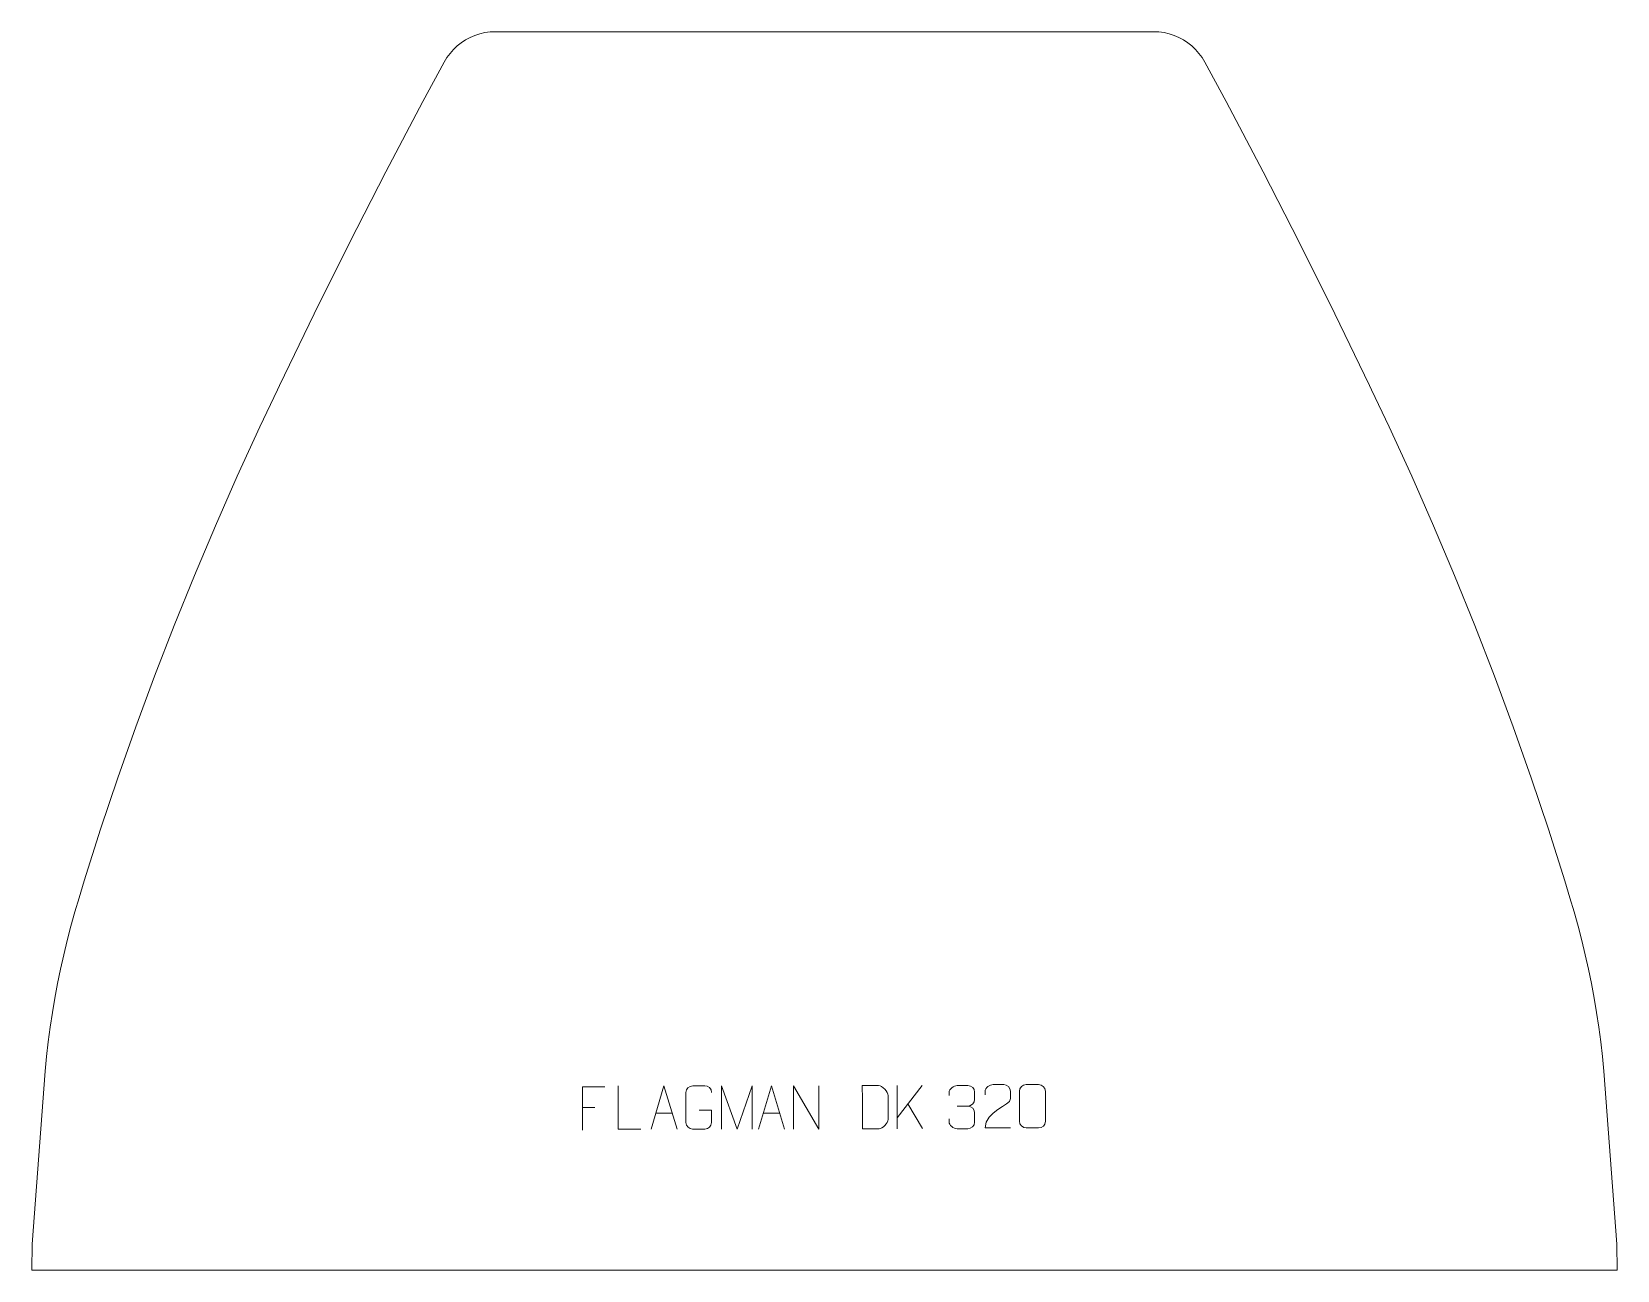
# Model space of a CAD drawing. Header units: millimetres. Extents: x -455 to 461, y 811 to 1526.
import ezdxf

# ---------------------------------------------------------------- set-up
doc = ezdxf.new("R2010")
doc.units = ezdxf.units.MM
doc.header["$MEASUREMENT"] = 0
doc.layers.add('layer 1', color=7, linetype='Continuous')

msp = doc.modelspace()

# ---------------------------------------------------------------- linework, layer by layer
at = {"layer": 'layer 1', "color": 242, "lineweight": 9}
msp.add_open_spline([(-186.9315, 1525.6319), (-186.9315, 1525.6319), (193.2581, 1525.6319), (193.2581, 1525.6319), (193.2581, 1525.6319), (193.2581, 1525.6319), (196.2474, 1525.4987), (196.2474, 1525.4987), (196.2474, 1525.4987), (196.2474, 1525.4987), (199.2116, 1525.0977), (199.2116, 1525.0977), (199.2116, 1525.0977), (199.2116, 1525.0977), (202.1294, 1524.4343), (202.1294, 1524.4343), (202.1294, 1524.4343), (202.1294, 1524.4343), (204.9756, 1523.513), (204.9756, 1523.513), (204.9756, 1523.513), (204.9756, 1523.513), (207.7296, 1522.3409), (207.7296, 1522.3409), (207.7296, 1522.3409), (207.7296, 1522.3409), (210.3655, 1520.9291), (210.3655, 1520.9291), (210.3655, 1520.9291), (210.3655, 1520.9291), (212.8655, 1519.2856), (212.8655, 1519.2856), (212.8655, 1519.2856), (212.8655, 1519.2856), (215.2102, 1517.4263), (215.2102, 1517.4263), (215.2102, 1517.4263), (215.2102, 1517.4263), (217.3779, 1515.3651), (217.3779, 1515.3651), (217.3779, 1515.3651), (217.3779, 1515.3651), (219.3533, 1513.1191), (219.3533, 1513.1191), (219.3533, 1513.1191), (219.3533, 1513.1191), (221.1216, 1510.7045), (221.1216, 1510.7045), (221.1216, 1510.7045), (221.1216, 1510.7045), (222.6653, 1508.1413), (222.6653, 1508.1413), (222.6653, 1508.1413), (222.6653, 1508.1413), (235.0772, 1485.2961), (235.0772, 1485.2961), (235.0772, 1485.2961), (235.0772, 1485.2961), (256.5018, 1444.6996), (256.5018, 1444.6996), (256.5018, 1444.6996), (256.5018, 1444.6996), (277.4332, 1403.8456), (277.4332, 1403.8456), (277.4332, 1403.8456), (277.4332, 1403.8456), (297.8693, 1362.7416), (297.8693, 1362.7416), (297.8693, 1362.7416), (297.8693, 1362.7416), (317.8067, 1321.3935), (317.8067, 1321.3935), (317.8067, 1321.3935), (317.8067, 1321.3935), (318.9494, 1318.9495), (318.9494, 1318.9495), (318.9494, 1318.9495), (318.9494, 1318.9495), (329.2018, 1297.445), (329.2018, 1297.445), (329.2018, 1297.445), (329.2018, 1297.445), (342.2123, 1269.0585), (342.2123, 1269.0585), (342.2123, 1269.0585), (342.2123, 1269.0585), (354.7911, 1240.4772), (354.7911, 1240.4772), (354.7911, 1240.4772), (354.7911, 1240.4772), (366.935, 1211.7091), (366.935, 1211.7091), (366.935, 1211.7091), (366.935, 1211.7091), (378.6442, 1182.7617), (378.6442, 1182.7617), (378.6442, 1182.7617), (378.6442, 1182.7617), (389.9133, 1153.6391), (389.9133, 1153.6391), (389.9133, 1153.6391), (389.9133, 1153.6391), (400.7409, 1124.3495), (400.7409, 1124.3495), (400.7409, 1124.3495), (400.7409, 1124.3495), (411.1222, 1094.9006), (411.1222, 1094.9006), (411.1222, 1094.9006), (411.1222, 1094.9006), (421.0594, 1065.297), (421.0594, 1065.297), (421.0594, 1065.297), (421.0594, 1065.297), (430.5448, 1035.546), (430.5448, 1035.546), (430.5448, 1035.546), (430.5448, 1035.546), (433.5428, 1025.6314), (433.5428, 1025.6314), (433.5428, 1025.6314), (433.5428, 1025.6314), (435.9558, 1017.4751), (435.9558, 1017.4751), (435.9558, 1017.4751), (435.9558, 1017.4751), (438.2285, 1009.2768), (438.2285, 1009.2768), (438.2285, 1009.2768), (438.2285, 1009.2768), (440.3612, 1001.0422), (440.3612, 1001.0422), (440.3612, 1001.0422), (440.3612, 1001.0422), (442.3537, 992.7707), (442.3537, 992.7707), (442.3537, 992.7707), (442.3537, 992.7707), (444.2047, 984.4674), (444.2047, 984.4674), (444.2047, 984.4674), (444.2047, 984.4674), (445.9137, 976.1342), (445.9137, 976.1342), (445.9137, 976.1342), (445.9137, 976.1342), (447.4801, 967.7733), (447.4801, 967.7733), (447.4801, 967.7733), (447.4801, 967.7733), (448.9046, 959.3857), (448.9046, 959.3857), (448.9046, 959.3857), (448.9046, 959.3857), (450.1848, 950.9755), (450.1848, 950.9755), (450.1848, 950.9755), (450.1848, 950.9755), (451.322, 942.5457), (451.322, 942.5457), (451.322, 942.5457), (451.322, 942.5457), (452.3144, 934.0966), (452.3144, 934.0966), (452.3144, 934.0966), (452.3144, 934.0966), (453.163, 925.6319), (453.163, 925.6319), (453.163, 925.6319), (453.163, 925.6319), (460.6631, 825.6319), (460.6631, 825.6319), (460.6631, 825.6319), (460.6631, 825.6319), (460.8522, 810.6318), (460.8522, 810.6318), (460.8522, 810.6318), (460.8522, 810.6318), (-454.5256, 810.6318), (-454.5256, 810.6318), (-454.5256, 810.6318), (-454.5256, 810.6318), (-454.3365, 825.6319), (-454.3365, 825.6319), (-454.3365, 825.6319), (-454.3365, 825.6319), (-446.8364, 925.6319), (-446.8364, 925.6319), (-446.8364, 925.6319), (-446.8364, 925.6319), (-445.9882, 934.0966), (-445.9882, 934.0966), (-445.9882, 934.0966), (-445.9882, 934.0966), (-444.9954, 942.5457), (-444.9954, 942.5457), (-444.9954, 942.5457), (-444.9954, 942.5457), (-443.8582, 950.9755), (-443.8582, 950.9755), (-443.8582, 950.9755), (-443.8582, 950.9755), (-442.578, 959.3857), (-442.578, 959.3857), (-442.578, 959.3857), (-442.578, 959.3857), (-441.1535, 967.7733), (-441.1535, 967.7733), (-441.1535, 967.7733), (-441.1535, 967.7733), (-439.5871, 976.1342), (-439.5871, 976.1342), (-439.5871, 976.1342), (-439.5871, 976.1342), (-437.8781, 984.4674), (-437.8781, 984.4674), (-437.8781, 984.4674), (-437.8781, 984.4674), (-436.0271, 992.7707), (-436.0271, 992.7707), (-436.0271, 992.7707), (-436.0271, 992.7707), (-434.0346, 1001.0422), (-434.0346, 1001.0422), (-434.0346, 1001.0422), (-434.0346, 1001.0422), (-431.9023, 1009.2768), (-431.9023, 1009.2768), (-431.9023, 1009.2768), (-431.9023, 1009.2768), (-429.6292, 1017.4751), (-429.6292, 1017.4751), (-429.6292, 1017.4751), (-429.6292, 1017.4751), (-427.2162, 1025.6314), (-427.2162, 1025.6314), (-427.2162, 1025.6314), (-427.2162, 1025.6314), (-424.2182, 1035.546), (-424.2182, 1035.546), (-424.2182, 1035.546), (-424.2182, 1035.546), (-414.7328, 1065.297), (-414.7328, 1065.297), (-414.7328, 1065.297), (-414.7328, 1065.297), (-404.7971, 1094.9006), (-404.7971, 1094.9006), (-404.7971, 1094.9006), (-404.7971, 1094.9006), (-394.4143, 1124.3495), (-394.4143, 1124.3495), (-394.4143, 1124.3495), (-394.4143, 1124.3495), (-383.5867, 1153.6391), (-383.5867, 1153.6391), (-383.5867, 1153.6391), (-383.5867, 1153.6391), (-372.318, 1182.7617), (-372.318, 1182.7617), (-372.318, 1182.7617), (-372.318, 1182.7617), (-360.61, 1211.7091), (-360.61, 1211.7091), (-360.61, 1211.7091), (-360.61, 1211.7091), (-348.4645, 1240.4772), (-348.4645, 1240.4772), (-348.4645, 1240.4772), (-348.4645, 1240.4772), (-335.8861, 1269.0585), (-335.8861, 1269.0585), (-335.8861, 1269.0585), (-335.8861, 1269.0585), (-322.8752, 1297.445), (-322.8752, 1297.445), (-322.8752, 1297.445), (-322.8752, 1297.445), (-312.6228, 1318.9495), (-312.6228, 1318.9495), (-312.6228, 1318.9495), (-312.6228, 1318.9495), (-311.4801, 1321.3935), (-311.4801, 1321.3935), (-311.4801, 1321.3935), (-311.4801, 1321.3935), (-291.5431, 1362.7416), (-291.5431, 1362.7416), (-291.5431, 1362.7416), (-291.5431, 1362.7416), (-271.1066, 1403.8456), (-271.1066, 1403.8456), (-271.1066, 1403.8456), (-271.1066, 1403.8456), (-250.1756, 1444.6996), (-250.1756, 1444.6996), (-250.1756, 1444.6996), (-250.1756, 1444.6996), (-228.7506, 1485.2961), (-228.7506, 1485.2961), (-228.7506, 1485.2961), (-228.7506, 1485.2961), (-216.3387, 1508.1413), (-216.3387, 1508.1413), (-216.3387, 1508.1413), (-216.3387, 1508.1413), (-214.795, 1510.7045), (-214.795, 1510.7045), (-214.795, 1510.7045), (-214.795, 1510.7045), (-213.0283, 1513.1191), (-213.0283, 1513.1191), (-213.0283, 1513.1191), (-213.0283, 1513.1191), (-211.0525, 1515.3651), (-211.0525, 1515.3651), (-211.0525, 1515.3651), (-211.0525, 1515.3651), (-208.8836, 1517.4263), (-208.8836, 1517.4263), (-208.8836, 1517.4263), (-208.8836, 1517.4263), (-206.5405, 1519.2856), (-206.5405, 1519.2856), (-206.5405, 1519.2856), (-206.5405, 1519.2856), (-204.0393, 1520.9291), (-204.0393, 1520.9291), (-204.0393, 1520.9291), (-204.0393, 1520.9291), (-201.4018, 1522.3409), (-201.4018, 1522.3409), (-201.4018, 1522.3409), (-201.4018, 1522.3409), (-198.6494, 1523.513), (-198.6494, 1523.513), (-198.6494, 1523.513), (-198.6494, 1523.513), (-195.8028, 1524.4343), (-195.8028, 1524.4343), (-195.8028, 1524.4343), (-195.8028, 1524.4343), (-192.8866, 1525.0977), (-192.8866, 1525.0977), (-192.8866, 1525.0977), (-192.8866, 1525.0977), (-189.9208, 1525.4987), (-189.9208, 1525.4987), (-189.9208, 1525.4987), (-189.9208, 1525.4987), (-186.9315, 1525.6319), (-186.9315, 1525.6319)], degree=3, knots=[0, 0, 0, 0, 0.01123596, 0.01123596, 0.01123596, 0.01123596, 0.02247191, 0.02247191, 0.02247191, 0.02247191, 0.03370787, 0.03370787, 0.03370787, 0.03370787, 0.04494382, 0.04494382, 0.04494382, 0.04494382, 0.05617978, 0.05617978, 0.05617978, 0.05617978, 0.06741573, 0.06741573, 0.06741573, 0.06741573, 0.07865169, 0.07865169, 0.07865169, 0.07865169, 0.08988764, 0.08988764, 0.08988764, 0.08988764, 0.1011236, 0.1011236, 0.1011236, 0.1011236, 0.11235955, 0.11235955, 0.11235955, 0.11235955, 0.12359551, 0.12359551, 0.12359551, 0.12359551, 0.13483146, 0.13483146, 0.13483146, 0.13483146, 0.14606742, 0.14606742, 0.14606742, 0.14606742, 0.15730337, 0.15730337, 0.15730337, 0.15730337, 0.16853933, 0.16853933, 0.16853933, 0.16853933, 0.17977528, 0.17977528, 0.17977528, 0.17977528, 0.19101124, 0.19101124, 0.19101124, 0.19101124, 0.20224719, 0.20224719, 0.20224719, 0.20224719, 0.21348315, 0.21348315, 0.21348315, 0.21348315, 0.2247191, 0.2247191, 0.2247191, 0.2247191, 0.23595506, 0.23595506, 0.23595506, 0.23595506, 0.24719101, 0.24719101, 0.24719101, 0.24719101, 0.25842697, 0.25842697, 0.25842697, 0.25842697, 0.26966292, 0.26966292, 0.26966292, 0.26966292, 0.28089888, 0.28089888, 0.28089888, 0.28089888, 0.29213483, 0.29213483, 0.29213483, 0.29213483, 0.30337079, 0.30337079, 0.30337079, 0.30337079, 0.31460674, 0.31460674, 0.31460674, 0.31460674, 0.3258427, 0.3258427, 0.3258427, 0.3258427, 0.33707865, 0.33707865, 0.33707865, 0.33707865, 0.34831461, 0.34831461, 0.34831461, 0.34831461, 0.35955056, 0.35955056, 0.35955056, 0.35955056, 0.37078652, 0.37078652, 0.37078652, 0.37078652, 0.38202247, 0.38202247, 0.38202247, 0.38202247, 0.39325843, 0.39325843, 0.39325843, 0.39325843, 0.40449438, 0.40449438, 0.40449438, 0.40449438, 0.41573034, 0.41573034, 0.41573034, 0.41573034, 0.42696629, 0.42696629, 0.42696629, 0.42696629, 0.43820225, 0.43820225, 0.43820225, 0.43820225, 0.4494382, 0.4494382, 0.4494382, 0.4494382, 0.46067416, 0.46067416, 0.46067416, 0.46067416, 0.47191011, 0.47191011, 0.47191011, 0.47191011, 0.48314607, 0.48314607, 0.48314607, 0.48314607, 0.49438202, 0.49438202, 0.49438202, 0.49438202, 0.50561798, 0.50561798, 0.50561798, 0.50561798, 0.51685393, 0.51685393, 0.51685393, 0.51685393, 0.52808989, 0.52808989, 0.52808989, 0.52808989, 0.53932584, 0.53932584, 0.53932584, 0.53932584, 0.5505618, 0.5505618, 0.5505618, 0.5505618, 0.56179775, 0.56179775, 0.56179775, 0.56179775, 0.57303371, 0.57303371, 0.57303371, 0.57303371, 0.58426966, 0.58426966, 0.58426966, 0.58426966, 0.59550562, 0.59550562, 0.59550562, 0.59550562, 0.60674157, 0.60674157, 0.60674157, 0.60674157, 0.61797753, 0.61797753, 0.61797753, 0.61797753, 0.62921348, 0.62921348, 0.62921348, 0.62921348, 0.64044944, 0.64044944, 0.64044944, 0.64044944, 0.65168539, 0.65168539, 0.65168539, 0.65168539, 0.66292135, 0.66292135, 0.66292135, 0.66292135, 0.6741573, 0.6741573, 0.6741573, 0.6741573, 0.68539326, 0.68539326, 0.68539326, 0.68539326, 0.69662921, 0.69662921, 0.69662921, 0.69662921, 0.70786517, 0.70786517, 0.70786517, 0.70786517, 0.71910112, 0.71910112, 0.71910112, 0.71910112, 0.73033708, 0.73033708, 0.73033708, 0.73033708, 0.74157303, 0.74157303, 0.74157303, 0.74157303, 0.75280899, 0.75280899, 0.75280899, 0.75280899, 0.76404494, 0.76404494, 0.76404494, 0.76404494, 0.7752809, 0.7752809, 0.7752809, 0.7752809, 0.78651685, 0.78651685, 0.78651685, 0.78651685, 0.79775281, 0.79775281, 0.79775281, 0.79775281, 0.80898876, 0.80898876, 0.80898876, 0.80898876, 0.82022472, 0.82022472, 0.82022472, 0.82022472, 0.83146067, 0.83146067, 0.83146067, 0.83146067, 0.84269663, 0.84269663, 0.84269663, 0.84269663, 0.85393258, 0.85393258, 0.85393258, 0.85393258, 0.86516854, 0.86516854, 0.86516854, 0.86516854, 0.87640449, 0.87640449, 0.87640449, 0.87640449, 0.88764045, 0.88764045, 0.88764045, 0.88764045, 0.8988764, 0.8988764, 0.8988764, 0.8988764, 0.91011236, 0.91011236, 0.91011236, 0.91011236, 0.92134831, 0.92134831, 0.92134831, 0.92134831, 0.93258427, 0.93258427, 0.93258427, 0.93258427, 0.94382022, 0.94382022, 0.94382022, 0.94382022, 0.95505618, 0.95505618, 0.95505618, 0.95505618, 0.96629213, 0.96629213, 0.96629213, 0.96629213, 0.97752809, 0.97752809, 0.97752809, 0.97752809, 1, 1, 1, 1], dxfattribs=at)
at = {"layer": 'layer 1', "color": 250, "lineweight": 9}
for points, knots in [([(-123.7148, 916.4867), (-123.7148, 916.4867), (-136.5888, 916.4867), (-136.5888, 916.4867), (-136.5888, 916.4867), (-136.5888, 916.4867), (-136.5888, 891.5331), (-136.5888, 891.5331)], [0, 0, 0, 0, 0.33333333, 0.33333333, 0.33333333, 0.33333333, 1, 1, 1, 1]), ([(-102.9461, 892.1302), (-102.9461, 892.1302), (-115.8952, 892.1302), (-115.8952, 892.1302), (-115.8952, 892.1302), (-115.8952, 892.1302), (-115.8952, 917.0838), (-115.8952, 917.0838)], [0, 0, 0, 0, 0.33333333, 0.33333333, 0.33333333, 0.33333333, 1, 1, 1, 1]), ([(-96.8911, 892.1303), (-96.8911, 892.1303), (-89.5201, 917.0838), (-89.5201, 917.0838), (-89.5201, 917.0838), (-89.5201, 917.0838), (-81.9502, 892.1303), (-81.9502, 892.1303)], [0, 0, 0, 0, 0.33333333, 0.33333333, 0.33333333, 0.33333333, 1, 1, 1, 1]), ([(-69.1657, 903.116), (-69.1657, 903.116), (-61.9976, 903.116), (-61.9976, 903.116), (-61.9976, 903.116), (-61.9976, 903.116), (-61.9976, 895.9479), (-61.9976, 895.9479), (-61.9976, 895.9479), (-62.1373, 893.6245), (-63.8145, 892.1449), (-65.9623, 892.1341), (-65.9623, 892.1341), (-68.2941, 892.1345), (-70.6261, 892.1345), (-72.9576, 892.1341), (-72.9576, 892.1341), (-74.8825, 892.0287), (-76.8547, 893.9132), (-76.8435, 895.9305), (-76.8435, 895.9305), (-76.8431, 901.7006), (-76.8431, 907.4703), (-76.8435, 913.2396), (-76.8435, 913.2396), (-76.8393, 915.3777), (-75.0925, 917.0969), (-72.9402, 917.0835), (-72.9402, 917.0835), (-70.6145, 917.0835), (-68.2884, 917.0835), (-65.9623, 917.0835), (-65.9623, 917.0835), (-64.0156, 917.1189), (-62.0242, 915.6274), (-61.9976, 913.1897)], [0, 0, 0, 0, 0.1, 0.1, 0.1, 0.1, 0.2, 0.2, 0.2, 0.2, 0.3, 0.3, 0.3, 0.3, 0.4, 0.4, 0.4, 0.4, 0.5, 0.5, 0.5, 0.5, 0.6, 0.6, 0.6, 0.6, 0.7, 0.7, 0.7, 0.7, 0.8, 0.8, 0.8, 0.8, 1, 1, 1, 1]), ([(-56.2631, 892.1281), (-56.2631, 892.1281), (-56.2631, 917.086), (-56.2631, 917.086), (-56.2631, 917.086), (-56.2631, 917.086), (-47.338, 892.1281), (-47.338, 892.1281), (-47.338, 892.1281), (-47.338, 892.1281), (-38.5781, 917.0855), (-38.5781, 917.0855), (-38.5781, 917.0855), (-38.5781, 917.0855), (-38.5781, 892.1281), (-38.5781, 892.1281)], [0, 0, 0, 0, 0.2, 0.2, 0.2, 0.2, 0.4, 0.4, 0.4, 0.4, 0.6, 0.6, 0.6, 0.6, 1, 1, 1, 1]), ([(-34.8911, 892.1303), (-34.8911, 892.1303), (-27.5201, 917.0838), (-27.5201, 917.0838), (-27.5201, 917.0838), (-27.5201, 917.0838), (-19.9502, 892.1303), (-19.9502, 892.1303)], [0, 0, 0, 0, 0.33333333, 0.33333333, 0.33333333, 0.33333333, 1, 1, 1, 1]), ([(-14.7481, 892.1303), (-14.7481, 892.1303), (-14.7481, 917.0838), (-14.7481, 917.0838), (-14.7481, 917.0838), (-14.7481, 917.0838), (-0.0933, 892.1303), (-0.0933, 892.1303), (-0.0933, 892.1303), (-0.0933, 892.1303), (-0.0933, 917.0838), (-0.0933, 917.0838)], [0, 0, 0, 0, 0.25, 0.25, 0.25, 0.25, 0.5, 0.5, 0.5, 0.5, 1, 1, 1, 1]), ([(25.0611, 892.3229), (27.3929, 892.3233), (32.3431, 892.2993), (34.6746, 892.299), (34.6746, 892.299), (36.5996, 892.1936), (39.9182, 895.7352), (39.907, 897.7525), (39.907, 897.7525), (39.9066, 903.5226), (39.9066, 905.6923), (39.907, 911.4616), (39.907, 911.4616), (39.9027, 913.5997), (36.5282, 917.2598), (34.3758, 917.2463), (34.3758, 917.2463), (32.0501, 917.2463), (27.3258, 917.2463), (24.9997, 917.2463), (24.9997, 917.2463), (25.0001, 911.4994), (25.0614, 898.0702), (25.0611, 892.3229)], [0, 0, 0, 0, 0.14285714, 0.14285714, 0.14285714, 0.14285714, 0.28571429, 0.28571429, 0.28571429, 0.28571429, 0.42857143, 0.42857143, 0.42857143, 0.42857143, 0.57142857, 0.57142857, 0.57142857, 0.57142857, 0.71428571, 0.71428571, 0.71428571, 0.71428571, 1, 1, 1, 1]), ([(75.0887, 911.564), (75.0887, 911.564), (75.0887, 913.4212), (75.0887, 913.4212), (75.0887, 913.4212), (75.0744, 915.1631), (77.7389, 917.2812), (79.798, 917.2585), (79.798, 917.2585), (81.8621, 917.2585), (83.9261, 917.2585), (85.9898, 917.2585), (85.9898, 917.2585), (88.1843, 917.2673), (89.7826, 915.4205), (89.827, 913.5084), (89.827, 913.5084), (89.8266, 912.0733), (89.8266, 910.6382), (89.827, 909.2027), (89.827, 909.2027), (89.7784, 907.5492), (88.1758, 905.3192), (85.9775, 905.3292), (85.9775, 905.3292), (88.1812, 905.318), (89.7892, 903.5148), (89.8432, 901.4553), (89.8432, 901.4553), (89.8428, 899.6706), (89.8428, 897.8859), (89.8432, 896.1008), (89.8432, 896.1008), (89.8533, 894.0394), (87.7984, 892.2763), (85.9775, 892.2844), (85.9775, 892.2844), (83.9122, 892.2847), (81.847, 892.2847), (79.7814, 892.2844), (79.7814, 892.2844), (77.6128, 892.2959), (75.0818, 894.6961), (75.0632, 896.1579), (75.0632, 896.1579), (75.0632, 896.1579), (75.0632, 898.0665), (75.0632, 898.0665)], [0, 0, 0, 0, 0.07692308, 0.07692308, 0.07692308, 0.07692308, 0.15384615, 0.15384615, 0.15384615, 0.15384615, 0.23076923, 0.23076923, 0.23076923, 0.23076923, 0.30769231, 0.30769231, 0.30769231, 0.30769231, 0.38461538, 0.38461538, 0.38461538, 0.38461538, 0.46153846, 0.46153846, 0.46153846, 0.46153846, 0.53846154, 0.53846154, 0.53846154, 0.53846154, 0.61538462, 0.61538462, 0.61538462, 0.61538462, 0.69230769, 0.69230769, 0.69230769, 0.69230769, 0.76923077, 0.76923077, 0.76923077, 0.76923077, 0.84615385, 0.84615385, 0.84615385, 0.84615385, 1, 1, 1, 1]), ([(110.5961, 892.8317), (105.6817, 892.832), (100.7673, 892.832), (95.8532, 892.8317), (95.8532, 892.8317), (95.8532, 902.764), (110.5042, 905.4052), (110.5961, 909.7155), (110.5961, 909.7155), (110.5958, 911.1396), (110.5958, 912.5633), (110.5961, 913.9866), (110.5961, 913.9866), (110.5792, 916.0637), (108.4564, 917.7885), (106.7854, 917.8058), (106.7854, 917.8058), (104.7122, 917.8054), (102.6393, 917.8054), (100.5669, 917.8058), (100.5669, 917.8058), (98.7448, 917.8223), (95.9201, 916.0302), (95.8532, 913.9366), (95.8532, 913.9366), (95.8532, 913.9366), (95.8532, 911.8818), (95.8532, 911.8818)], [0, 0, 0, 0, 0.125, 0.125, 0.125, 0.125, 0.25, 0.25, 0.25, 0.25, 0.375, 0.375, 0.375, 0.375, 0.5, 0.5, 0.5, 0.5, 0.625, 0.625, 0.625, 0.625, 0.75, 0.75, 0.75, 0.75, 1, 1, 1, 1]), ([(119.6439, 917.8181), (122.01, 917.8181), (124.3765, 917.8181), (126.743, 917.8181), (126.743, 917.8181), (128.7235, 917.8537), (130.7495, 916.3594), (130.7766, 913.9173), (130.7766, 913.9173), (130.7762, 908.1599), (130.7762, 902.4021), (130.7766, 896.6439), (130.7766, 896.6439), (130.6345, 894.3163), (128.9281, 892.834), (126.743, 892.8232), (126.743, 892.8232), (124.3706, 892.8236), (121.9982, 892.8236), (119.6262, 892.8232), (119.6262, 892.8232), (117.6677, 892.7176), (115.6613, 894.6055), (115.6727, 896.6265), (115.6727, 896.6265), (115.6731, 902.4071), (115.6731, 908.1874), (115.6727, 913.9672), (115.6727, 913.9672), (115.677, 916.1092), (117.4541, 917.8317), (119.6439, 917.8181)], [0, 0, 0, 0, 0.11111111, 0.11111111, 0.11111111, 0.11111111, 0.22222222, 0.22222222, 0.22222222, 0.22222222, 0.33333333, 0.33333333, 0.33333333, 0.33333333, 0.44444444, 0.44444444, 0.44444444, 0.44444444, 0.55555556, 0.55555556, 0.55555556, 0.55555556, 0.66666667, 0.66666667, 0.66666667, 0.66666667, 0.77777778, 0.77777778, 0.77777778, 0.77777778, 1, 1, 1, 1])]:
    msp.add_open_spline(points, degree=3, knots=knots, dxfattribs=at)
for points in [[(45.1026, 917.2483), (45.1026, 917.2483), (45.1026, 892.2947), (45.1026, 892.2947)], [(59.4788, 917.2483), (59.4788, 917.2483), (45.1026, 898.6086), (45.1026, 898.6086)], [(59.8041, 892.3905), (59.8041, 892.3905), (51.3336, 906.7041), (51.3336, 906.7041)], [(-136.5888, 904.607), (-136.5888, 904.607), (-129.4207, 904.607), (-129.4207, 904.607)], [(-94.1685, 901.3797), (-94.1685, 901.3797), (-84.6728, 901.3797), (-84.6728, 901.3797)], [(-32.1685, 901.3797), (-32.1685, 901.3797), (-22.6728, 901.3797), (-22.6728, 901.3797)], [(79.7984, 905.3188), (79.7984, 905.3188), (85.9948, 905.3188), (85.9948, 905.3188)]]:
    msp.add_open_spline(points, degree=3, dxfattribs=at)

doc.saveas('drawing.dxf')
